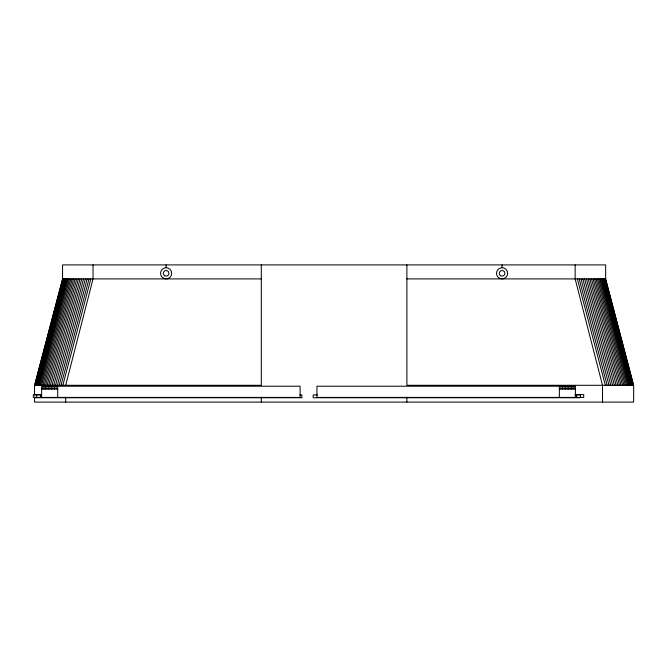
<?xml version="1.0" encoding="UTF-8"?>
<svg xmlns="http://www.w3.org/2000/svg" width="667" height="667" viewBox="0 0 667 667"><rect width="100%" height="100%" fill="white"/><g stroke="black" fill="none" stroke-linecap="round" stroke-linejoin="round"><path stroke-width="1" d="M36.61 397.415L36.618 394.614M40.487 397.415L40.487 394.614L41.646 397.415L41.637 386.218L300.1 386.218L300.108 397.415L33.35 397.415L33.35 394.614L41.646 394.614M559.363 397.415L559.363 386.218M560.955 389.019L560.955 386.218M562.539 389.019L562.548 386.218M564.107 389.019L564.115 386.218M565.666 389.019L565.666 386.218M567.192 389.019L567.192 386.218M568.676 389.019L568.684 386.218M570.135 389.019L570.135 386.218M571.536 389.019L571.544 386.218M572.895 389.019L572.895 386.218M574.187 389.019L574.195 386.218M575.413 389.019L575.421 386.218L316.967 386.218L316.958 397.415L583.717 397.415L583.717 394.614L575.413 394.614L575.413 389.019L559.363 389.019M65.674 385.293L93.038 278.906L93.038 264.907M34.542 395.172L34.542 385.293L62.54 278.906L62.54 264.907L605.653 264.907L605.653 278.906L633.65 385.293L633.65 402.093L34.542 402.093L34.542 397.148M34.767 385.293L62.765 278.906M35.076 385.293L63.073 278.906M35.501 385.293L63.498 278.906M36.043 385.293L64.04 278.906M36.693 385.293L64.691 278.906M37.46 385.293L65.458 278.906M38.336 385.293L66.333 278.906M39.32 385.293L67.317 278.906M40.404 385.293L68.401 278.906M41.579 385.293L69.576 278.906M42.846 385.293L70.844 278.906M44.205 385.293L72.203 278.906M45.639 385.293L73.637 278.906M47.14 385.293L75.138 278.906M48.716 385.293L76.713 278.906M50.35 385.293L78.347 278.906M52.043 385.293L80.04 278.906M53.777 385.293L81.774 278.906M55.553 385.293L83.542 278.906M57.354 385.293L85.351 278.906M59.18 385.293L87.177 278.906M61.022 385.293L89.019 278.906M62.831 385.293L90.829 278.906M62.54 278.906L261.306 278.906M406.887 278.906L605.653 278.906M34.542 385.293L261.306 385.293L261.306 264.907M633.65 385.293L406.887 385.293L406.887 264.907M41.646 389.019L57.704 389.019L57.704 397.415M35.151 394.947L41.196 394.947M299.825 394.947L301.901 394.947L301.901 397.749L35.151 397.749M317.334 394.947L313.173 394.947L313.173 397.749L579.923 397.749M574.896 394.947L579.923 394.947M605.428 278.906L633.425 385.293M605.119 278.906L633.108 385.293M604.694 278.906L632.691 385.293M604.152 278.906L632.149 385.293M603.502 278.906L631.499 385.293M602.735 278.906L630.732 385.293M601.859 278.906L629.848 385.293M600.875 278.906L628.873 385.293M599.791 278.906L627.789 385.293M598.616 278.906L626.613 385.293M597.349 278.906L625.346 385.293M595.99 278.906L623.987 385.293M594.555 278.906L622.553 385.293M593.055 278.906L621.044 385.293M591.479 278.906L619.476 385.293M589.845 278.906L617.834 385.293M588.152 278.906L616.15 385.293M586.418 278.906L614.415 385.293M584.642 278.906L612.639 385.293M582.841 278.906L610.839 385.293M581.015 278.906L609.013 385.293M579.173 278.906L607.17 385.293M577.364 278.906L605.361 385.293M57.704 386.218L57.704 389.019M56.111 386.218L56.111 389.019M54.519 386.218L54.527 389.019M52.951 386.218L52.951 389.019M51.392 386.218L51.401 389.019M49.875 386.218L49.875 389.019M48.383 386.218L48.383 389.019M46.932 386.218L46.932 389.019M45.523 386.218L45.531 389.019M44.172 386.218L44.172 389.019M42.871 386.218L42.88 389.019M580.448 394.614L580.457 397.415M576.58 397.415L576.58 394.614L575.421 397.415L575.413 394.614M602.518 402.093L602.518 385.293L575.154 278.906L575.154 264.907M502.076 264.907L502.076 267.709M406.887 397.148L406.887 402.093M261.306 397.148L261.306 402.093M166.116 264.907L166.116 267.709M65.674 397.148L65.674 402.093M499.275 278.156A5.603 5.603 0 0 0 507.67 273.312A5.603 5.603 0 0 0 499.275 268.459A5.603 5.603 0 0 0 499.275 278.156M500.675 275.729A2.801 2.801 0 0 0 504.869 273.312A2.801 2.801 0 0 0 500.675 270.885A2.801 2.801 0 0 0 500.675 275.729M163.315 278.156A5.603 5.603 0 0 0 171.719 273.312A5.603 5.603 0 0 0 163.315 268.459A5.603 5.603 0 0 0 163.315 278.156M164.716 275.729A2.801 2.801 0 0 0 168.918 273.312A2.801 2.801 0 0 0 164.716 270.885A2.801 2.801 0 0 0 164.716 275.729"/></g></svg>
